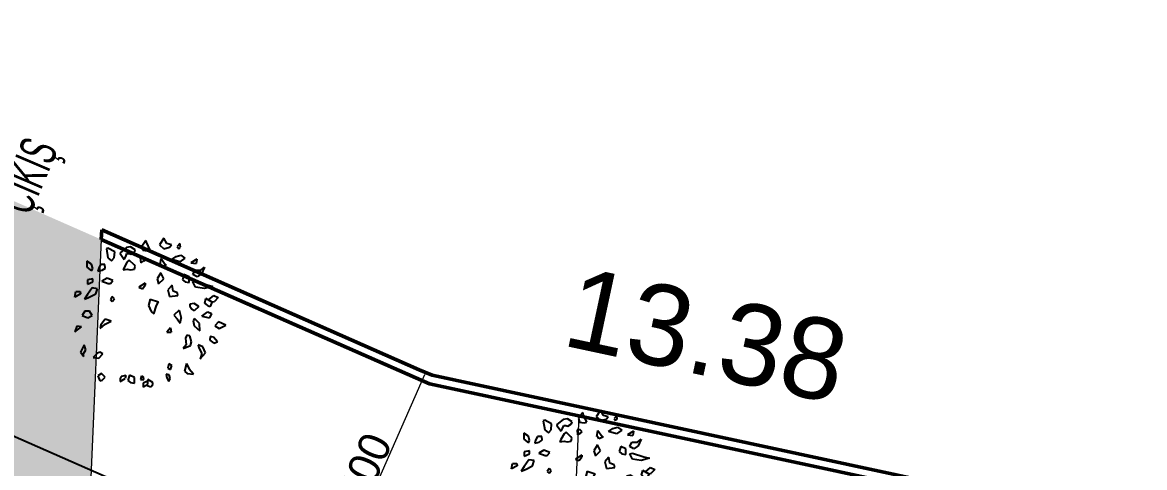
# Model space of a CAD drawing. Header units: centimetres. Extents: x 63871 to 181827, y -95930 to 42199.
# Drawn here: x 176684 to 179185, y 37539 to 38530 of the extents above; entities that cross this region are included whole.
import ezdxf

# ---------------------------------------------------------------- set-up
doc = ezdxf.new("R2010")
doc.units = ezdxf.units.CM
for name, color, linetype, lineweight in [('A-AREA-IDEN', 7, 'Continuous', 9), ('ARA SINIRLAR', 225, 'Continuous', 15), ('ARM_Pen_No__252', 8, 'Continuous', 18), ('OLUK', 222, 'Continuous', 15), ('PARSEL SINIRI', 12, 'Continuous', 50), ('ROL_CEPHE', 1, 'Continuous', 0), ('ÇEKME MESAFESİ', 5, 'Continuous', 25)]:
    doc.layers.add(name, color=color, linetype=linetype, lineweight=lineweight)
doc.layers.add('CAY', color=94, linetype='Continuous')
doc.layers.add('Dıış Ölçü', color=140, linetype='Continuous')
doc.styles.add('Arial', font='Arial.ttf', dxfattribs={"height": 250})
doc.styles.add('RomanS', font='')
doc.styles.get("Standard").update_dxf_attribs({"font": 'Arial.ttf'})
doc.styles.get('RomanS').set_extended_font_data('Stylus BT')
doc.dimstyles.new('BÖYÜK', dxfattribs={"dimtxt": 70, "dimasz": 5, "dimexe": 5, "dimexo": 5, "dimgap": 2, "dimtad": 3, "dimdec": 0, "dimzin": 0, "dimdsep": 46, "dimtxsty": 'RomanS', "dimblk": 'DOT', "dimcen": 5, "dimadec": 0, "dimazin": 0, "dimtfac": 1, "dimtdec": 0, "dimtix": 1, "dimtofl": 0, "dimtmove": 1, "dimatfit": 0, "dimldrblk": 'DOT', "dimfxl": 10, "dimfxlon": 1, "dimtolj": 1, "dimtzin": 0, "dimarcsym": 0})

# ---------------------------------------------------------------- blocks, each defined once
blk = doc.blocks.new('_Dot')
at = {"color": 0, "linetype": 'ByBlock', "lineweight": -2}
blk.add_line((-0.5, 0), (-1, 0), dxfattribs=at)
at = {"color": 0, "linetype": 'ByBlock', "const_width": 0.5}
blk.add_lwpolyline([(-0.25, 0, 1), (0.25, 0, 1)], format="xyb", close=True, dxfattribs=at)
blk = doc.blocks.new('*D398')
at = {"layer": 'Defpoints', "color": 0, "transparency": 16777216}
for p in [(-383.7, 22826.9), (-369.3, 22820.6), (-584.9, 22369.2)]:
    blk.add_point(p, dxfattribs=at)
at = {"layer": 'Dıış Ölçü', "color": 0, "lineweight": -2, "transparency": 16777216}
for p, q in [((-568.5, 22367.4), (-371.3, 22816)), ((-378.4, 22824.6), (-364.7, 22818.6)), ((-579.6, 22366.9), (-565.9, 22360.8))]:
    blk.add_line(p, q, dxfattribs=at)
at = {"layer": 'Dıış Ölçü', "color": 0, "lineweight": -2, "transparency": 16777216, "xscale": 5, "yscale": 5, "zscale": 5}
for p, rotation in [((-369.3, 22820.6), 66.2733703673313), ((-570.5, 22362.9), 246.2733703673313)]:
    blk.add_blockref('_Dot', p, dxfattribs=dict(at, rotation=rotation))
at = {"layer": 'Dıış Ölçü', "color": 0, "transparency": 16777216, "insert": (-505.4, 22607.3), "char_height": 70, "attachment_point": 5, "rotation": 66.2734, "style": 'RomanS'}
blk.add_mtext('\\A1;500', dxfattribs=at)
blk = doc.blocks.new('A$C5AA32782')
at = {"layer": 'CAY'}
for p, q in [((452.9, 931.4, 0), (426.3, 893.8, 0)), ((456.2, 922, 0), (452.9, 931.4, 0)), ((566, 945.5, 0), (539.4, 903.2, 0)), ((585.9, 912.6, 0), (566, 945.5, 0)), ((211.1, 882.5, 0), (201.2, 877.8, 0)), ((201.2, 877.8, 0), (211.1, 821.4, 0)), ((254.4, 859, 0), (211.1, 882.5, 0)), ((251, 821.4, 0), (254.4, 859, 0)), ((328.5, 887.1, 0), (288.5, 854.2, 0)), ((355.1, 891.8, 0), (328.5, 887.1, 0)), ((385, 873, 0), (355.1, 891.8, 0)), ((358.4, 844.8, 0), (381.7, 858.9, 0)), ((381.7, 858.9, 0), (385, 873, 0)), ((426.3, 893.8, 0), (432.9, 870.3, 0)), ((432.9, 870.3, 0), (462.9, 865.6, 0)), ((479.5, 870.3, 0), (456.2, 922, 0)), ((462.9, 865.6, 0), (479.5, 870.3, 0)), ((539.4, 903.2, 0), (566, 879.7, 0)), ((566, 879.7, 0), (602.6, 889.1, 0)), ((615.9, 903.2, 0), (585.9, 912.6, 0)), ((602.6, 889.1, 0), (615.9, 903.2, 0)), ((669.1, 912.6, 0), (652.5, 893.8, 0)), ((652.5, 893.8, 0), (662.4, 879.7, 0)), ((662.4, 879.7, 0), (672.4, 889.1, 0)), ((672.4, 889.1, 0), (669.1, 912.6, 0)), ((107, 781, 0), (77, 799.8, 0)), ((77, 799.8, 0), (77, 762.2, 0)), ((211.1, 821.4, 0), (234.4, 802.6, 0)), ((234.4, 802.6, 0), (251, 821.4, 0)), ((288.5, 854.2, 0), (288.5, 849.5, 0)), ((288.5, 849.5, 0), (315.2, 811.9, 0)), ((333.7, 796.5, 0), (313.8, 759, 0)), ((315.2, 811.9, 0), (325.1, 830.7, 0)), ((325.1, 830.7, 0), (331.8, 849.5, 0)), ((331.8, 849.5, 0), (345.1, 849.5, 0)), ((347, 805.9, 0), (333.7, 796.5, 0)), ((345.1, 849.5, 0), (358.4, 844.8, 0)), ((377, 777.7, 0), (347, 805.9, 0)), ((436.8, 821.9, 0), (416.8, 821.9, 0)), ((416.8, 821.9, 0), (420.1, 789, 0)), ((420.1, 789, 0), (440.1, 803.1, 0)), ((450.1, 807.8, 0), (436.8, 821.9, 0)), ((440.1, 803.1, 0), (450.1, 807.8, 0)), ((542.4, 778.7, 0), (549.1, 816.3, 0)), ((549.1, 816.3, 0), (575.7, 778.7, 0)), ((617.8, 810.6, 0), (644.5, 829.4, 0)), ((667.7, 796.5, 0), (617.8, 810.6, 0)), ((644.5, 829.4, 0), (674.4, 838.7, 0)), ((701, 820, 0), (667.7, 796.5, 0)), ((674.4, 838.7, 0), (701, 820, 0)), ((776.2, 813.8, 0), (739, 790.4, 0)), ((739, 790.4, 0), (772.2, 785.7, 0)), ((776.2, 813.8, 0), (772.2, 785.7, 0)), ((77, 762.2, 0), (107, 738.7, 0)), ((113.6, 752.8, 0), (107, 781, 0)), ((107, 738.7, 0), (113.6, 752.8, 0)), ((152.9, 755.4, 0), (147.3, 735.9, 0)), ((147.3, 735.9, 0), (175, 743.7, 0)), ((163.9, 778.9, 0), (152.9, 755.4, 0)), ((191.6, 778.9, 0), (163.9, 778.9, 0)), ((175, 743.7, 0), (194.4, 755.4, 0)), ((194, 755.2, 0), (191.6, 778.9, 0)), ((313.8, 759, 0), (307.1, 744.9, 0)), ((307.1, 744.9, 0), (333.7, 749.6, 0)), ((333.7, 749.6, 0), (353.7, 744.9, 0)), ((353.7, 744.9, 0), (380.3, 749.6, 0)), ((383.6, 768.3, 0), (377, 777.7, 0)), ((380.3, 749.6, 0), (383.6, 768.3, 0)), ((547, 726.4, 0), (523.7, 688.8, 0)), ((549.1, 778.7, 0), (542.4, 778.7, 0)), ((566.9, 688.8, 0), (547, 726.4, 0)), ((555.7, 764.6, 0), (549.1, 778.7, 0)), ((582.4, 774, 0), (555.7, 764.6, 0)), ((575.7, 778.7, 0), (582.4, 774, 0)), ((695, 715.3, 0), (685, 682.5, 0)), ((728.2, 701.2, 0), (695, 715.3, 0)), ((752.3, 715.2, 0), (765.6, 743.4, 0)), ((778.9, 701.1, 0), (752.3, 715.2, 0)), ((765.6, 743.4, 0), (802.2, 743.4, 0)), ((805.5, 719.9, 0), (778.9, 701.1, 0)), ((802.2, 743.4, 0), (825.4, 762.2, 0)), ((825.4, 762.2, 0), (805.5, 719.9, 0)), ((113.6, 687.1, 0), (80.3, 682.4, 0)), ((80.3, 682.4, 0), (80.3, 654.2, 0)), ((80.3, 654.2, 0), (113.6, 668.3, 0)), ((113.6, 668.3, 0), (113.6, 687.1, 0)), ((206.1, 691.9, 0), (172.9, 673.1, 0)), ((172.9, 673.1, 0), (212.8, 659, 0)), ((242.7, 677.8, 0), (206.1, 691.9, 0)), ((212.8, 659, 0), (226.1, 659, 0)), ((226.1, 659, 0), (242.7, 677.8, 0)), ((447.5, 660.3, 0), (407.6, 634.6, 0)), ((430.9, 625.3, 0), (447.5, 648.7, 0)), ((447.5, 660.3, 0), (447.5, 648.7, 0)), ((523.7, 688.8, 0), (533.7, 655.9, 0)), ((533.7, 655.9, 0), (566.9, 688.8, 0)), ((619.8, 646.7, 0), (593.2, 618.5, 0)), ((626.5, 609.1, 0), (619.8, 646.7, 0)), ((685, 682.5, 0), (701.6, 668.4, 0)), ((701.6, 668.4, 0), (728.2, 663.7, 0)), ((728.2, 663.7, 0), (728.2, 701.2, 0)), ((752.3, 668.3, 0), (768.9, 673, 0)), ((768.9, 635.4, 0), (752.3, 668.3, 0)), ((768.9, 673, 0), (842.1, 649.5, 0)), ((842.1, 649.5, 0), (878.7, 640.1, 0)), ((0.4, 572.3, 0), (5.9, 607.5, 0)), ((36.4, 591.8, 0), (0.4, 572.3, 0)), ((5.9, 607.5, 0), (33.6, 607.5, 0)), ((33.6, 607.5, 0), (36.4, 591.8, 0)), ((80.9, 587.7, 0), (60.9, 559.5, 0)), ((110.8, 630, 0), (80.9, 587.7, 0)), ((87.6, 568.9, 0), (134.1, 592.4, 0)), ((144.1, 625.3, 0), (110.8, 630, 0)), ((134.1, 592.4, 0), (144.1, 625.3, 0)), ((238.2, 576, 0), (227.1, 556.4, 0)), ((252.1, 560.3, 0), (238.2, 576, 0)), ((407.6, 634.6, 0), (430.9, 625.3, 0)), ((593.2, 618.5, 0), (603.2, 576.2, 0)), ((603.2, 576.2, 0), (656.4, 580.9, 0)), ((653.1, 599.7, 0), (626.5, 609.1, 0)), ((656.4, 580.9, 0), (653.1, 599.7, 0)), ((825.4, 626, 0), (768.9, 635.4, 0)), ((878.7, 640.1, 0), (825.4, 626, 0)), ((851.7, 554.1, 0), (885, 582.3, 0)), ((885, 582.3, 0), (911.6, 568.2, 0)), ((60.9, 559.5, 0), (87.6, 568.9, 0)), ((227.1, 556.4, 0), (238.2, 544.7, 0)), ((238.2, 544.7, 0), (252.1, 560.3, 0)), ((480.7, 559.5, 0), (469.6, 517.6, 0)), ((469.6, 517.6, 0), (486.2, 480, 0)), ((480.7, 559.5, 0), (532.8, 541.1, 0)), ((502.9, 465.9, 0), (519.5, 517.6, 0)), ((519.5, 517.6, 0), (532.8, 541.1, 0)), ((758.9, 532, 0), (732.3, 527.3, 0)), ((732.3, 527.3, 0), (732.3, 513.2, 0)), ((732.3, 513.2, 0), (745.6, 494.4, 0)), ((788.5, 511.1, 0), (758.9, 532, 0)), ((788.5, 511.1, 0), (758.9, 485, 0)), ((827.9, 533.9, 0), (835.1, 563.5, 0)), ((855.1, 511.8, 0), (827.9, 533.9, 0)), ((875, 540, 0), (835.1, 563.5, 0)), ((855.1, 511.8, 0), (865, 516.5, 0)), ((865, 516.5, 0), (875, 540, 0)), ((873.9, 540.7, 0), (888.3, 544.7, 0)), ((911.6, 568.2, 0), (888.3, 544.7, 0)), ((63.9, 482, 0), (47.2, 453.8, 0)), ((47.2, 453.8, 0), (83.8, 439.7, 0)), ((93.8, 482, 0), (63.9, 482, 0)), ((83.8, 439.7, 0), (110.4, 453.8, 0)), ((110.4, 453.8, 0), (93.8, 482, 0)), ((192.8, 430.8, 0), (165.1, 395.5, 0)), ((231.6, 419, 0), (192.8, 430.8, 0)), ((486.2, 480, 0), (502.9, 465.9, 0)), ((664, 488.3, 0), (631.4, 457.6, 0)), ((631.4, 457.6, 0), (651.4, 434.1, 0)), ((651.4, 434.1, 0), (671.4, 405.9, 0)), ((664, 488.3, 0), (678, 438.8, 0)), ((671.4, 405.9, 0), (678, 438.8, 0)), ((745.6, 494.4, 0), (758.9, 485, 0)), ((762.3, 435, 0), (752.8, 421.6, 0)), ((793.1, 404.9, 0), (762.3, 435, 0)), ((807.7, 450.2, 0), (846.9, 477.9, 0)), ((807.7, 450.2, 0), (856.9, 440.3, 0)), ((846.9, 477.9, 0), (870.2, 468.5, 0)), ((870.2, 468.5, 0), (856.9, 440.3, 0)), ((13.3, 387.6, 0), (0, 350, 0)), ((0, 350, 0), (43.2, 382.9, 0)), ((43.2, 382.9, 0), (13.3, 387.6, 0)), ((162.3, 372.1, 0), (192.8, 399.5, 0)), ((165.1, 395.5, 0), (162.3, 372.1, 0)), ((192.8, 399.5, 0), (231.6, 419, 0)), ((609.3, 376.3, 0), (585.9, 348.8, 0)), ((609.3, 376.3, 0), (612.6, 348.8, 0)), ((752.8, 421.6, 0), (759.9, 388.1, 0)), ((759.9, 388.1, 0), (795.4, 358, 0)), ((795.4, 358, 0), (793.1, 404.9, 0)), ((915.7, 415.1, 0), (891.6, 389.5, 0)), ((891.6, 389.5, 0), (918.8, 372.4, 0)), ((961, 393.8, 0), (915.7, 415.1, 0)), ((918.8, 372.4, 0), (961, 393.8, 0)), ((585.9, 348.8, 0), (612.6, 348.8, 0)), ((712.3, 330, 0), (705.7, 311.2, 0)), ((705.7, 311.2, 0), (709, 268.9, 0)), ((732.3, 325.3, 0), (712.3, 330, 0)), ((742.3, 287.7, 0), (732.3, 325.3, 0)), ((735.6, 264.2, 0), (742.3, 287.7, 0)), ((862, 320.6, 0), (858.7, 297.1, 0)), ((858.7, 297.1, 0), (885.3, 278.3, 0)), ((882, 315.9, 0), (862, 320.6, 0)), ((908.6, 287.7, 0), (882, 315.9, 0)), ((885.3, 278.3, 0), (908.6, 287.7, 0)), ((60.4, 268.9, 0), (37.1, 221.9, 0)), ((37.1, 221.9, 0), (57.1, 193.7, 0)), ((53.7, 207.8, 0), (70.4, 236, 0)), ((70.4, 236, 0), (60.4, 268.9, 0)), ((144.4, 214.7, 0), (116.7, 187.3, 0)), ((158.3, 222.5, 0), (144.4, 214.7, 0)), ((177.7, 210.8, 0), (158.3, 222.5, 0)), ((709, 268.9, 0), (689.1, 245.4, 0)), ((689.1, 245.4, 0), (735.6, 264.2, 0)), ((815.5, 254.8, 0), (785.5, 268.9, 0)), ((785.5, 268.9, 0), (788.8, 250.1, 0)), ((788.8, 250.1, 0), (808.8, 212.5, 0)), ((788.8, 250.1, 0), (808.8, 212.5, 0)), ((798.8, 179.6, 0), (832.1, 217.2, 0)), ((832.1, 217.2, 0), (815.5, 254.8, 0)), ((57.1, 193.7, 0), (53.7, 207.8, 0)), ((116.7, 187.3, 0), (152.8, 183.4, 0)), ((152.8, 183.4, 0), (177.7, 210.8, 0)), ((598.8, 147.3, 0), (591.7, 120.5, 0)), ((617.8, 137.2, 0), (598.8, 147.3, 0)), ((711.9, 149.9, 0), (699, 99.8, 0)), ((711.9, 149.9, 0), (729, 113.9, 0)), ((808.8, 212.5, 0), (798.8, 179.6, 0)), ((170.2, 85.7, 0), (146.9, 71.6, 0)), ((146.9, 71.6, 0), (160.2, 38.7, 0)), ((193.4, 62.2, 0), (170.2, 85.7, 0)), ((325.8, 72.5, 0), (294.7, 67.6, 0)), ((325.8, 72.5, 0), (321.3, 53.5, 0)), ((347.3, 75.1, 0), (337.3, 42.2, 0)), ((380.6, 61, 0), (347.3, 75.1, 0)), ((601.4, 77.9, 0), (581.4, 82.6, 0)), ((581.4, 82.6, 0), (584.8, 59.1, 0)), ((591.7, 120.5, 0), (608.3, 110.5, 0)), ((608, 54.4, 0), (601.4, 77.9, 0)), ((608.3, 110.5, 0), (617.8, 137.2, 0)), ((699, 99.8, 0), (715.7, 85.7, 0)), ((715.7, 85.7, 0), (755.6, 81, 0)), ((755.6, 81, 0), (729, 113.9, 0)), ((160.2, 38.7, 0), (173.5, 43.4, 0)), ((173.5, 43.4, 0), (193.4, 62.2, 0)), ((294.7, 67.6, 0), (288.1, 53.5, 0)), ((288.1, 53.5, 0), (288.1, 34.7, 0)), ((288.1, 34.7, 0), (321.3, 53.5, 0)), ((337.3, 42.2, 0), (354, 28.1, 0)), ((354, 28.1, 0), (380.6, 23.4, 0)), ((380.6, 23.4, 0), (380.6, 61, 0)), ((424.6, 70.4, 0), (418.1, 47.4, 0)), ((418.1, 47.4, 0), (440.3, 47.4, 0)), ((424.6, 70.4, 0), (437.5, 63.1, 0)), ((462.9, 36.2, 0), (435.8, 23.5, 0)), ((435.8, 23.5, 0), (435.8, 0, 0)), ((461.1, 15.9, 0), (435.8, 0, 0)), ((440.3, 47.4, 0), (437.5, 63.1, 0)), ((463.9, 47.9, 0), (460.6, 10.4, 0)), ((460.6, 10.4, 0), (483.9, 1, 0)), ((497.2, 29.2, 0), (463.9, 47.9, 0)), ((483.9, 1, 0), (497.2, 15.1, 0)), ((497.2, 15.1, 0), (497.2, 29.2, 0)), ((584.8, 59.1, 0), (598.1, 35.6, 0)), ((598.1, 35.6, 0), (608, 54.4, 0))]:
    blk.add_line(p, q, dxfattribs=at)
blk = doc.blocks.new('VAZİYET PLANI')
at = {"layer": 'ARM_Pen_No__252'}
h = blk.add_hatch(dxfattribs=at)
h.set_pattern_fill('AR-HBONE', color=256, scale=0.51)
h.set_pattern_definition([(45, (-177951.86, -14930.114), (0, 73.27889), [155.448, -51.816]), (135, (-177915.22, -14893.474), (7e-15, 73.27889), [155.448, -51.816])])
h.paths.add_polyline_path([(-2120.2, 12277.2), (-2253.9, 9232.9), (-7195.1, 9337.4), (-6197.4, 12277.2)], flags=16)
h.paths.add_polyline_path([(-5125.4, 15515.8), (-2357.2, 23672.5), (-2865.8, 23896), (-7797.7, 9350.1), (-10518.2, 9407.7), (-10683.6, 8961), (623.4, 8722.4), (643.2, 9171.7), (-1702.9, 9221.3), (-1092.5, 23116.6), (-1633.6, 23354.4), (-1935.7, 15952.7), (-1958.7, 15952.7), (-1976.5, 15548.8)])
h.paths.add_polyline_path([(-1976.5, 15548.8), (-5125.4, 15515.8), (-6122.7, 12576.9), (-2107, 12576.9)])
at = {"layer": 'ARA SINIRLAR'}
for p, q in [((-1092.5, 23116.6), (-1702.9, 9221.3)), ((-28, 22723.8), (-647.4, 9199))]:
    blk.add_line(p, q, dxfattribs=at)
at = {"layer": 'PARSEL SINIRI'}
blk.add_line((-1091.6, 23138), (-1092.5, 23116.6), dxfattribs=at)
for points in [[(1190.8, 21208.8), (1226.2, 22016.7), (1233.1, 22172.3), (953.1, 22534.3), (-354.9, 22814.3), (-383.7, 22826.9), (-1091.6, 23138)], [(1170.8, 21209.7), (1206.3, 22017.6), (1212.8, 22165.8), (941.7, 22516.3), (-361.1, 22795.1), (-391.7, 22808.6), (-1092.5, 23116.6)]]:
    blk.add_lwpolyline(points, dxfattribs=at)
at = {"layer": 'ÇEKME MESAFESİ'}
blk.add_lwpolyline([(-5.6, 5331.8), (308.6, 12485.4), (476.4, 16330.3), (575.8, 18602.2), (644.3, 20161.8), (725.5, 22011.2), (669.5, 22083.7), (-509.4, 22336), (-584.9, 22369.2), (-3315.9, 23569.5), (-5395.8, 23242.1), (-6367.1, 20242.3), (-7120.6, 17916.2), (-7587.4, 16475.5), (-8434, 13860.9), (-9144.4, 11733.8), (-10236, 8787.8)], dxfattribs=at)
at = {"layer": 'CAY', "xscale": 0.3501001178103892, "yscale": 0.3501001178103892, "zscale": 0.3501001178103892}
for p in [(-1151.5, 22788.3, 0), (-177.9, 22405.4, 0)]:
    blk.add_blockref('A$C5AA32782', p, dxfattribs=at)
at = {"layer": 'A-AREA-IDEN', "style": 'Arial', "width": 0.55}
blk.add_text('ÇIKIŞ', height=82.06, rotation=66.8848, dxfattribs=at).set_placement((-1252.2, 23166.9))
at = {"layer": 'ROL_CEPHE', "lineweight": 0}
blk.add_text('13.38', height=180, rotation=347.9175, dxfattribs=at).set_placement((-69.6, 22882.1))
at = {"layer": 'Dıış Ölçü'}
dim = blk.add_aligned_dim(p1=(-584.9, 22369.2), p2=(-383.7, 22826.9), distance=-15.7, dimstyle='BÖYÜK', dxfattribs=at)
dim.commit()
dim.dimension.update_dxf_attribs({"geometry": '*D398', "text_midpoint": (-505.4, 22607.3)})

msp = doc.modelspace()

# ---------------------------------------------------------------- block references
at = {"layer": 'OLUK'}
msp.add_blockref('VAZİYET PLANI', (177951.9, 14930.1), dxfattribs=at)

doc.saveas('drawing.dxf')
